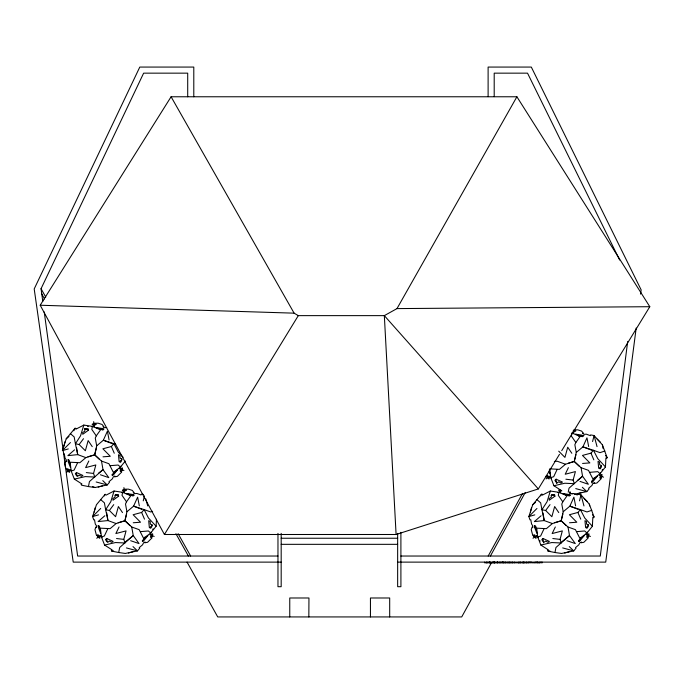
<?xml version="1.0" encoding="UTF-8"?>
<svg xmlns="http://www.w3.org/2000/svg" width="684" height="684" viewBox="0 0 684 684"><rect width="100%" height="100%" fill="white"/><g stroke="black" fill="none" stroke-linecap="round" stroke-linejoin="round"><path stroke-width="1.03" d="M308.835 616.934L308.954 597.987L289.76 597.987L289.76 616.934M120.068 461.828L120.093 461.059L121.991 459.554M150.3 527.766L150.326 526.996L152.224 525.492M586.573 527.774L586.598 527.005L588.496 525.5M599.646 468.463L599.671 467.694L601.569 466.189M118.152 522.73L124.924 520.772L131.738 527.005L139.151 529.655L143.623 538.359L150.694 533.024L156.132 526.235L156.465 519.241M554.425 522.738L561.196 520.772L568.002 527.013L575.424 529.655L579.887 538.359L586.966 533.024L592.395 526.235L592.831 517.249M568.464 463.145L574.269 461.461L581.075 467.702L588.496 470.353L592.96 479.048L600.039 473.721L605.468 466.933L605.904 457.938M627.681 341.513L600.278 556.032L400.901 556.032M636.188 328.021L605.733 562.12L397.652 562.12M640.6 294.12L641.147 289.888L531.314 67.066L488.111 67.066L488.111 96.649M81.097 484.323L81.576 485.195L88.458 486.572L89.442 481.553L103.002 469.634L101.497 461.067L94.691 454.834L87.911 456.792M111.33 550.261L111.808 551.133L118.691 552.51L119.674 547.491L133.243 535.572L131.738 527.005M547.602 550.261L548.081 551.142L554.963 552.518L555.947 547.499L569.507 535.581L568.002 527.013M568.233 492.206L569.02 488.188L582.58 476.269L581.075 467.702M106.704 427.534L104.438 427.688L102.959 426.739L103.865 426.679L102.027 424.456L98.145 423.191L94.195 423.285L96.316 424.26L95.341 424.918L92.708 423.841L92.135 424.328L94.383 425.995L92.417 426.388L91.784 429.398L96.273 435.879L95.273 438.068L96.692 445.823L94.691 454.834L99.052 459.024M143.46 494.395L141.28 494.216L141.032 494.951L136.937 493.472L134.671 493.626L133.192 492.677L134.098 492.617L132.26 490.394L128.378 489.128L124.437 489.222L126.549 490.206L125.574 490.856L122.949 489.778L122.368 490.266L124.625 491.933L122.65 492.326L122.017 495.336L126.506 501.817L125.505 504.005L126.925 511.76L124.924 520.772L130.011 525.663M561.846 490.864L559.213 489.787L558.64 490.266L560.889 491.933L558.922 492.335L558.289 495.336L562.778 501.825L561.778 504.014L563.197 511.76L561.196 520.772L566.284 525.663M573.115 431.869L573.962 432.63L571.995 433.023L571.362 436.024L575.851 442.514L574.851 444.703L576.261 452.449L574.269 461.461L579.357 466.351M63.911 446.224L64.997 441.727M94.144 512.162L95.238 507.665M530.416 512.171L531.502 507.665M96.384 447.986L94.691 454.834L85.885 457.613L79.883 462.709L70.119 462.222L71.196 471.019L74.359 479.116L81.935 483.99M126.617 513.923L124.924 520.772L116.126 523.551L110.124 528.646L100.351 528.168L101.429 536.957L104.592 545.062L112.167 549.927M575.962 454.612L574.269 461.461L565.463 464.239L559.461 469.344L549.697 468.856L550.774 477.654L553.937 485.751L561.513 490.625M562.889 513.923L561.196 520.772L552.39 523.551L546.388 528.655L536.624 528.168L537.701 536.966L540.864 545.062L548.44 549.936M143.238 500.868L144.495 495.849M592.583 441.556L594.088 435.546L590.625 434.913L590.377 435.648L586.282 434.169L584.016 434.323L582.537 433.374L583.443 433.314L581.605 431.091L577.724 429.826L573.773 429.911L575.885 430.894L574.919 431.553L573.166 430.834M579.51 500.868L581.015 494.857L577.553 494.224L577.305 494.959L573.209 493.48L570.943 493.634L569.464 492.685L570.37 492.625L569.892 491.565M74.359 479.116L85.269 476.603L94.76 477.047L93.554 473.448L95.828 464.949L85.637 467.617L88.817 461.033M104.592 545.062L115.51 542.54L125.001 542.985L123.787 539.385L126.061 530.887L115.87 533.554L119.05 526.979M553.937 485.751L564.847 483.237L574.338 483.682L573.132 480.082L575.406 471.584L565.215 474.251L568.395 467.668M540.864 545.062L551.774 542.549L561.265 542.993L560.059 539.394L562.334 530.895L552.142 533.563L555.322 526.979M96.273 435.879L100.574 429.851L92.417 426.388L83.824 425.08L80.55 435.785L75.42 443.788L77.719 454.629L85.885 457.613M126.506 501.817L130.815 495.789L122.65 492.326L114.057 491.018L110.782 501.723L105.652 509.725L107.952 520.567L116.126 523.551M562.778 501.825L567.079 495.797L558.922 492.335L550.329 491.026L547.055 501.731L541.925 509.725L544.225 520.575L552.39 523.551M62.595 449.833L66.211 438.803L74.958 428.287L75.95 428.312M542.455 494.258L541.463 494.233L532.716 504.749L528.843 516.574L530.023 519.891L530.784 519.737L531.553 524.021L532.819 525.91L532.733 527.663L532.229 526.911L531.229 529.613L532.81 535.606L533.46 535.478L534.119 536.974L533.913 534.657L534.965 535.17L535.35 537.983L536.059 538.24L536.376 535.461L538.308 537.709M120.803 466.18L119.82 468.985L122.393 467.873L122.522 468.608L120.273 470.353L120.358 471.515L122.265 470.182L121.29 471.507L121.726 472.003L117.332 476.372L114.484 476.851L114.886 476.038L113.33 476.842L112.33 478.877L109.004 481.69L109.508 482.271L107.234 484.956L95.059 487.512L88.458 486.572M151.036 532.126L150.053 534.922L152.626 533.811L152.754 534.546L150.514 536.29L150.591 537.462L152.498 536.119L151.532 537.444L151.959 537.94L147.564 542.309L144.726 542.788L145.119 541.976L143.563 542.78L142.563 544.823L139.237 547.627L139.75 548.209L137.467 550.894L125.292 553.45L118.691 552.51M600.381 472.815L599.398 475.619L601.963 474.508L602.1 475.243L599.851 476.987L599.936 478.15L601.843 476.816L600.868 478.142L601.304 478.629L596.91 483.007L594.063 483.485L594.464 482.673L592.9 483.477L591.908 485.512L588.573 488.325L589.086 488.906L586.812 491.591L574.628 494.147M587.308 532.126L586.325 534.931L588.898 533.819L589.027 534.555L586.778 536.299L586.863 537.462L588.77 536.119L587.795 537.453L588.231 537.94L583.837 542.309L580.99 542.797L581.391 541.976L579.835 542.788L578.835 544.823L575.509 547.636L576.014 548.217L573.739 550.894L561.564 553.459L554.963 552.518M73.846 430.775L74.958 428.287M104.447 495.883L105.191 494.224L96.444 504.741L92.571 516.574L93.759 519.883L94.512 519.729L95.281 524.021L96.547 525.902L96.47 527.655L95.957 526.902L94.956 529.604L96.538 535.598L97.188 535.469L97.855 536.974L97.641 534.649L98.693 535.162L99.077 537.983L99.787 538.24L100.103 535.452L102.044 537.709M540.719 495.891L541.463 494.233M112.544 475.594L114.442 471.558M142.776 541.531L144.828 537.162M591.814 482.87L594.02 478.184M579.049 541.531L580.87 537.667M77.489 462.94L74.12 470.07L71.196 471.019L69.871 469.515L69.554 472.302L68.845 472.046L68.46 469.224L67.408 468.711L67.613 471.037L65.561 467.668L64.724 463.666L65.724 460.965L66.228 461.717L66.314 459.964L65.048 458.083L64.279 453.791L63.518 453.945M107.73 528.877L104.353 536.008L101.429 536.957M557.067 469.575L553.698 476.705L550.774 477.654L549.449 476.149L549.132 478.928L548.423 478.672L548.038 475.859L546.986 475.346L547.191 477.663L546.533 476.167L545.883 476.295M543.994 528.886L540.625 536.017L537.701 536.966M42.784 301.396L41.049 288.716L143.631 73.154L187.707 73.154L187.707 96.769M152.763 529.467L153.096 528.8M602.108 470.164L602.433 469.498M488.188 556.032L522.533 493.429M490.394 556.032L525.252 492.489M491.283 563.052L461.717 616.934L217.734 616.934L187.065 562.12M559.495 454.313L538.317 488.94L396.096 534.495L164.425 534.495L40.202 305.235L294.111 313.161L298.301 315.632L384.331 315.632L396.994 308.595L516.899 96.769L649.8 306.706L561.726 450.671M164.425 534.495L298.301 315.632M606.605 458.494L607.127 457.647L602.39 444.814L594.088 435.546L597.038 446.618M593.532 517.805L594.054 516.95L589.317 504.117L581.015 494.857L583.965 505.929M40.202 305.235L171.094 96.769L516.899 96.769M575.851 442.514L580.152 436.486L571.995 433.023M70.324 433.562L74.171 436.922L75.42 443.788L79.139 444.54L83.508 438.701M100.557 499.5L104.413 502.86L105.652 509.725L109.38 510.478L113.749 504.638M536.829 499.508L540.676 502.868L541.925 509.725L545.644 510.478L550.013 504.638M101.497 461.067L108.918 463.718L113.382 472.422L120.461 467.086L125.292 461.05M103.002 456.818L110.295 456.288L102.891 448.789L111.381 446.515L113.895 443.668L115.767 444.335M133.243 522.756L140.528 522.225L133.123 514.727L141.622 512.453L144.127 509.606L150.694 511.957L152.635 511.29M582.58 463.453L589.873 462.914L582.469 455.424L590.959 453.141L593.473 450.294L600.039 452.654L604.878 450.995M569.507 522.764L576.8 522.225L569.396 514.736L577.886 512.453L580.4 509.606L586.966 511.957L591.805 510.307M70.443 442.539L62.338 450.636L68.297 448.926M100.685 508.477L92.571 516.574L98.53 514.864M536.949 508.477L528.843 516.574L534.803 514.864M74.565 449.824L67.87 455.647L77.719 454.629L76.642 447.917M104.806 515.762L98.111 521.584L107.952 520.567L106.721 512.897M541.078 515.77L534.375 521.593L544.225 520.575L542.993 512.906M66.211 438.803L68.999 436.435M532.716 504.749L535.504 502.381M96.692 445.823L103.352 440.231L107.397 431.202L109.089 439.906M126.925 511.76L133.594 506.169L137.629 497.14L139.322 505.844M576.261 452.449L582.93 446.866L586.975 437.828L588.668 446.541M563.197 511.76L569.857 506.177L573.902 497.14L575.595 505.852M98.487 473.311L103.002 469.634L108.807 477.646L100.42 474.764M125.702 541.694L133.243 535.572L139.04 543.583L130.653 540.702M577.305 480.553L582.58 476.269L588.385 484.281L579.998 481.391M561.974 541.702L569.507 535.581L575.312 543.592L566.925 540.702M66.468 472.293L70.777 469.489M96.7 538.231L101.01 535.427M546.046 478.92L550.346 476.124M532.973 538.231L537.282 535.435M88.065 429.355L87.39 429.714L84.389 428.535M118.298 495.293L117.622 495.661L115.374 494.771M554.57 495.301L553.895 495.661L551.637 494.771M75.821 429.201L83.824 425.08M106.054 495.139L114.057 491.018M542.326 495.148L550.329 491.026M98.188 487.102L102.626 485.794M128.421 553.04L132.867 551.731M577.766 493.728L582.204 492.429M564.693 553.04L569.131 551.74M91.468 426.542L92.417 426.388M121.701 492.48L122.65 492.326M557.973 492.489L558.922 492.335M111.808 551.133L113.612 550.945M548.081 551.142L549.885 550.953M100.539 429.261L103.746 428.996M578.519 436.033L584.033 435.563M129.541 495.31L133.978 494.934M565.805 495.31L570.251 494.934M110.312 465.676L118.178 465.026L120.461 467.086M589.89 472.311L597.756 471.661L600.039 473.721M140.545 531.613L148.411 530.972L150.694 533.024M576.817 531.622L584.683 530.972L586.966 533.024M87.569 426.423L88.304 426.371M554.339 461.409L557.298 461.264L565.463 464.239M396.994 308.595L649.8 306.706M281.184 538.24L397.652 538.24M281.184 544.327L397.652 544.327M277.969 556.032L77.643 556.032L44.229 311.964M281.184 562.12L73.222 562.12L34.2 288.939L139.792 67.066L193.794 67.066L193.794 96.769M535.204 562.804L531.528 562.804L531.528 562.12M565.89 479.21L573.132 480.082M86.312 472.584L93.554 473.448M552.817 538.522L560.059 539.394M116.545 538.522L123.787 539.385M569.917 493.472L572.747 493.882M575.748 488.607L586.812 491.591L582.349 487.282M562.676 547.918L573.739 550.894L569.276 546.593M96.17 481.981L107.234 484.956L102.771 480.647M126.403 547.918L137.467 550.894L133.004 546.584M92.468 486.589L95.059 487.512M592.002 450.329L582.93 446.866L593.473 450.294L597.833 458.742L605.468 466.933M578.023 509.289L569.857 506.177L580.4 509.606L584.76 518.044L592.395 526.235M112.424 443.694L103.352 440.231L113.895 443.668L118.255 452.107L123.12 457.314M141.759 509.289L133.594 506.169L144.127 509.606L148.496 518.044L156.132 526.235M599.825 475.312L603.502 477.175M585.855 534.161L590.429 536.487M119.349 468.215L123.924 470.541M150.48 534.614L154.156 536.487M555.519 479.946L556.178 480.348L556.648 483.537M542.446 539.249L543.105 539.659L543.575 542.848M75.941 473.311L76.599 473.713L76.95 476.107M106.182 539.249L106.832 539.65L107.191 542.044M597.115 439.111L600.466 442.309M584.042 498.422L587.394 501.62M558.717 451.166L564.941 457.391L567.729 447.225L571.833 453.278M545.644 510.478L551.868 516.702L554.656 506.536L558.76 512.581M79.139 444.54L85.363 450.756L88.15 440.599L92.255 446.643M109.38 510.478L115.596 516.694L118.383 506.536L122.496 512.581M538.317 488.94L384.331 315.632L396.096 534.495M550.774 477.654L551.381 478.398M605.528 455.441L607.127 457.647M592.455 514.753L594.054 516.95M535.008 526.885L536.735 529.365M68.503 460.939L70.23 463.419M98.026 525.851L100.471 529.365M539.744 540.54L540.155 541.155M171.094 96.769L294.111 313.161M41.049 288.716L45.742 297.095M178.122 533.682L190.631 556.032M41.433 293.393L44.563 298.976M175.908 533.7L188.416 556.058M619.644 260.023L527.526 73.154L494.199 73.154L494.199 96.624M590.959 453.141L593.832 459.853M577.886 512.453L580.759 519.165M141.622 512.453L144.495 519.156M111.381 446.515L114.254 453.218M145.82 498.875L147.701 505.921M549.303 469.959L549.97 473.952L549.184 471.344M602.39 444.814L603.049 448.413M589.317 504.117L589.651 505.921M573.44 431.621L573.534 433.417M560.367 490.932L560.461 492.728M123.915 487.598L124.137 491.719M93.682 421.66L93.956 426.79M542.215 562.12L542.215 562.804L541.437 562.804L541.437 562.12M540.394 562.12L540.394 562.804L537.393 562.804L537.393 562.12M539.693 562.12L539.693 562.804M537.923 562.12L537.923 562.804M536.854 562.12L536.854 562.804L536.085 562.804L536.085 562.12M535.127 562.12L535.127 562.804M530.69 562.12L530.69 562.804L529.92 562.804L529.92 562.12M529.091 562.12L529.151 562.804L502.74 562.804L502.74 562.12M528.732 562.12L528.732 562.804M526.911 562.12L526.911 562.804M526.184 562.12L526.184 562.804M524.363 562.12L524.363 562.804M523.636 562.12L523.636 562.804M523.08 562.12L523.08 562.804M522.944 562.12L522.944 562.804M520.567 562.12L520.567 562.804M519.908 562.12L519.908 562.804M514.53 562.12L514.53 562.804M512.718 562.12L512.718 562.804M511.991 562.12L511.991 562.804M510.17 562.12L510.17 562.804M509.486 562.12L509.443 562.804M508.768 562.12L508.768 562.804M507.177 562.12L507.177 562.804M505.596 562.12L505.596 562.804M504.912 562.12L504.912 562.804M503.45 562.12L503.45 562.804M503.108 562.12L503.108 562.804M502.176 562.12L502.176 562.804L497.644 562.804L497.644 562.12M502.005 562.12L502.005 562.804M500.355 562.12L500.355 562.804M499.628 562.12L499.628 562.804M497.815 562.12L497.815 562.804M497.439 562.12L497.439 562.804L493.403 562.804L493.403 562.12M497.003 562.12L497.003 562.804M494.942 562.12L494.942 562.804M494.66 562.12L494.66 562.804M494.233 562.12L494.233 562.804M494.079 562.12L494.079 562.804M493.13 562.12L493.13 562.804L489.445 562.804L489.445 562.12M492.42 562.12L492.42 562.804M490.325 562.12L490.325 562.804M489.864 562.12L489.864 562.804M489.616 562.12L489.616 562.804M488.949 562.12L488.949 562.804L484.588 562.804L484.588 562.12M487.128 562.12L487.128 562.804M486.401 562.12L486.401 562.804M400.901 532.314L400.901 586.701L397.652 586.701L397.652 533.383M389.692 616.934L389.692 597.987L370.446 597.987L370.446 616.934M281.184 533.383L281.184 586.701L277.969 586.701L277.969 533.383M68.144 459.665L68.118 461.486L70.401 467.326L69.238 460.255L68.144 459.665M98.376 525.603L98.359 527.424L100.633 533.264L99.479 526.193L98.376 525.603M534.649 525.611L534.623 527.432L536.906 533.264L535.743 526.201L534.649 525.611M112.202 474.568L112.15 475.406L113.741 474.516L117.657 469.626L112.202 474.568M142.434 540.514L142.392 541.343L143.973 540.454L147.889 535.563L142.434 540.514M578.707 540.514L578.655 541.352L580.246 540.463L584.162 535.572L578.707 540.514M591.78 481.203L591.728 482.04L593.319 481.151L597.235 476.261L591.78 481.203M121.726 458.81L121.547 460.785L120.632 462.187L119.11 461.674L118.46 454.749L119.939 455.527L120.11 458.22L121.726 458.81M151.959 524.756L151.78 526.723L150.865 528.125L149.351 527.612L148.693 520.686L150.181 521.473L150.343 524.158L151.959 524.756M588.231 524.756L588.052 526.731L587.137 528.134L585.615 527.612L584.965 520.695L586.444 521.473L586.615 524.158L588.231 524.756M601.304 465.445L601.125 467.42L600.21 468.822L598.688 468.301L598.03 461.384L599.517 462.162L599.688 464.846L601.304 465.445M100.719 429.278L102.72 430.074L103.78 429.424L102.215 428.492L96.025 427.543L100.719 429.278M130.96 495.216L132.952 496.011L134.013 495.361L132.448 494.429L126.258 493.489L130.96 495.216M580.297 435.913L582.298 436.708L583.358 436.059L581.793 435.127L575.603 434.178L580.297 435.913M567.224 495.216L569.225 496.02L570.285 495.37L568.72 494.438L562.53 493.489L567.224 495.216M88.407 430.262L82.738 434.289L82.67 432.613L84.919 431.125L84.619 429.424L86.423 428.603L88.091 428.688L88.407 430.262M118.64 496.199L112.98 500.226L112.911 498.55L115.151 497.063L114.861 495.37L116.656 494.541L118.323 494.626L118.64 496.199M554.912 496.208L549.243 500.235L549.175 498.559L551.424 497.071L551.124 495.37L552.928 494.541L554.596 494.635L554.912 496.208M76.557 472.559L75.351 473.619L76.112 475.106L77.728 476.252L79.053 475.149L81.464 476.346L82.884 475.448L76.557 472.559M106.798 538.496L105.593 539.556L106.345 541.053L107.961 542.19L109.286 541.087L111.697 542.292L113.117 541.395L106.798 538.496M556.135 479.193L554.929 480.254L555.69 481.741L557.306 482.887L558.631 481.784L561.042 482.981L562.453 482.083L556.135 479.193M543.062 538.505L541.856 539.565L542.617 541.053L544.233 542.198L545.558 541.095L547.969 542.292L549.389 541.395L543.062 538.505M518.805 562.804L518.805 562.12L518.754 562.804"/></g></svg>
